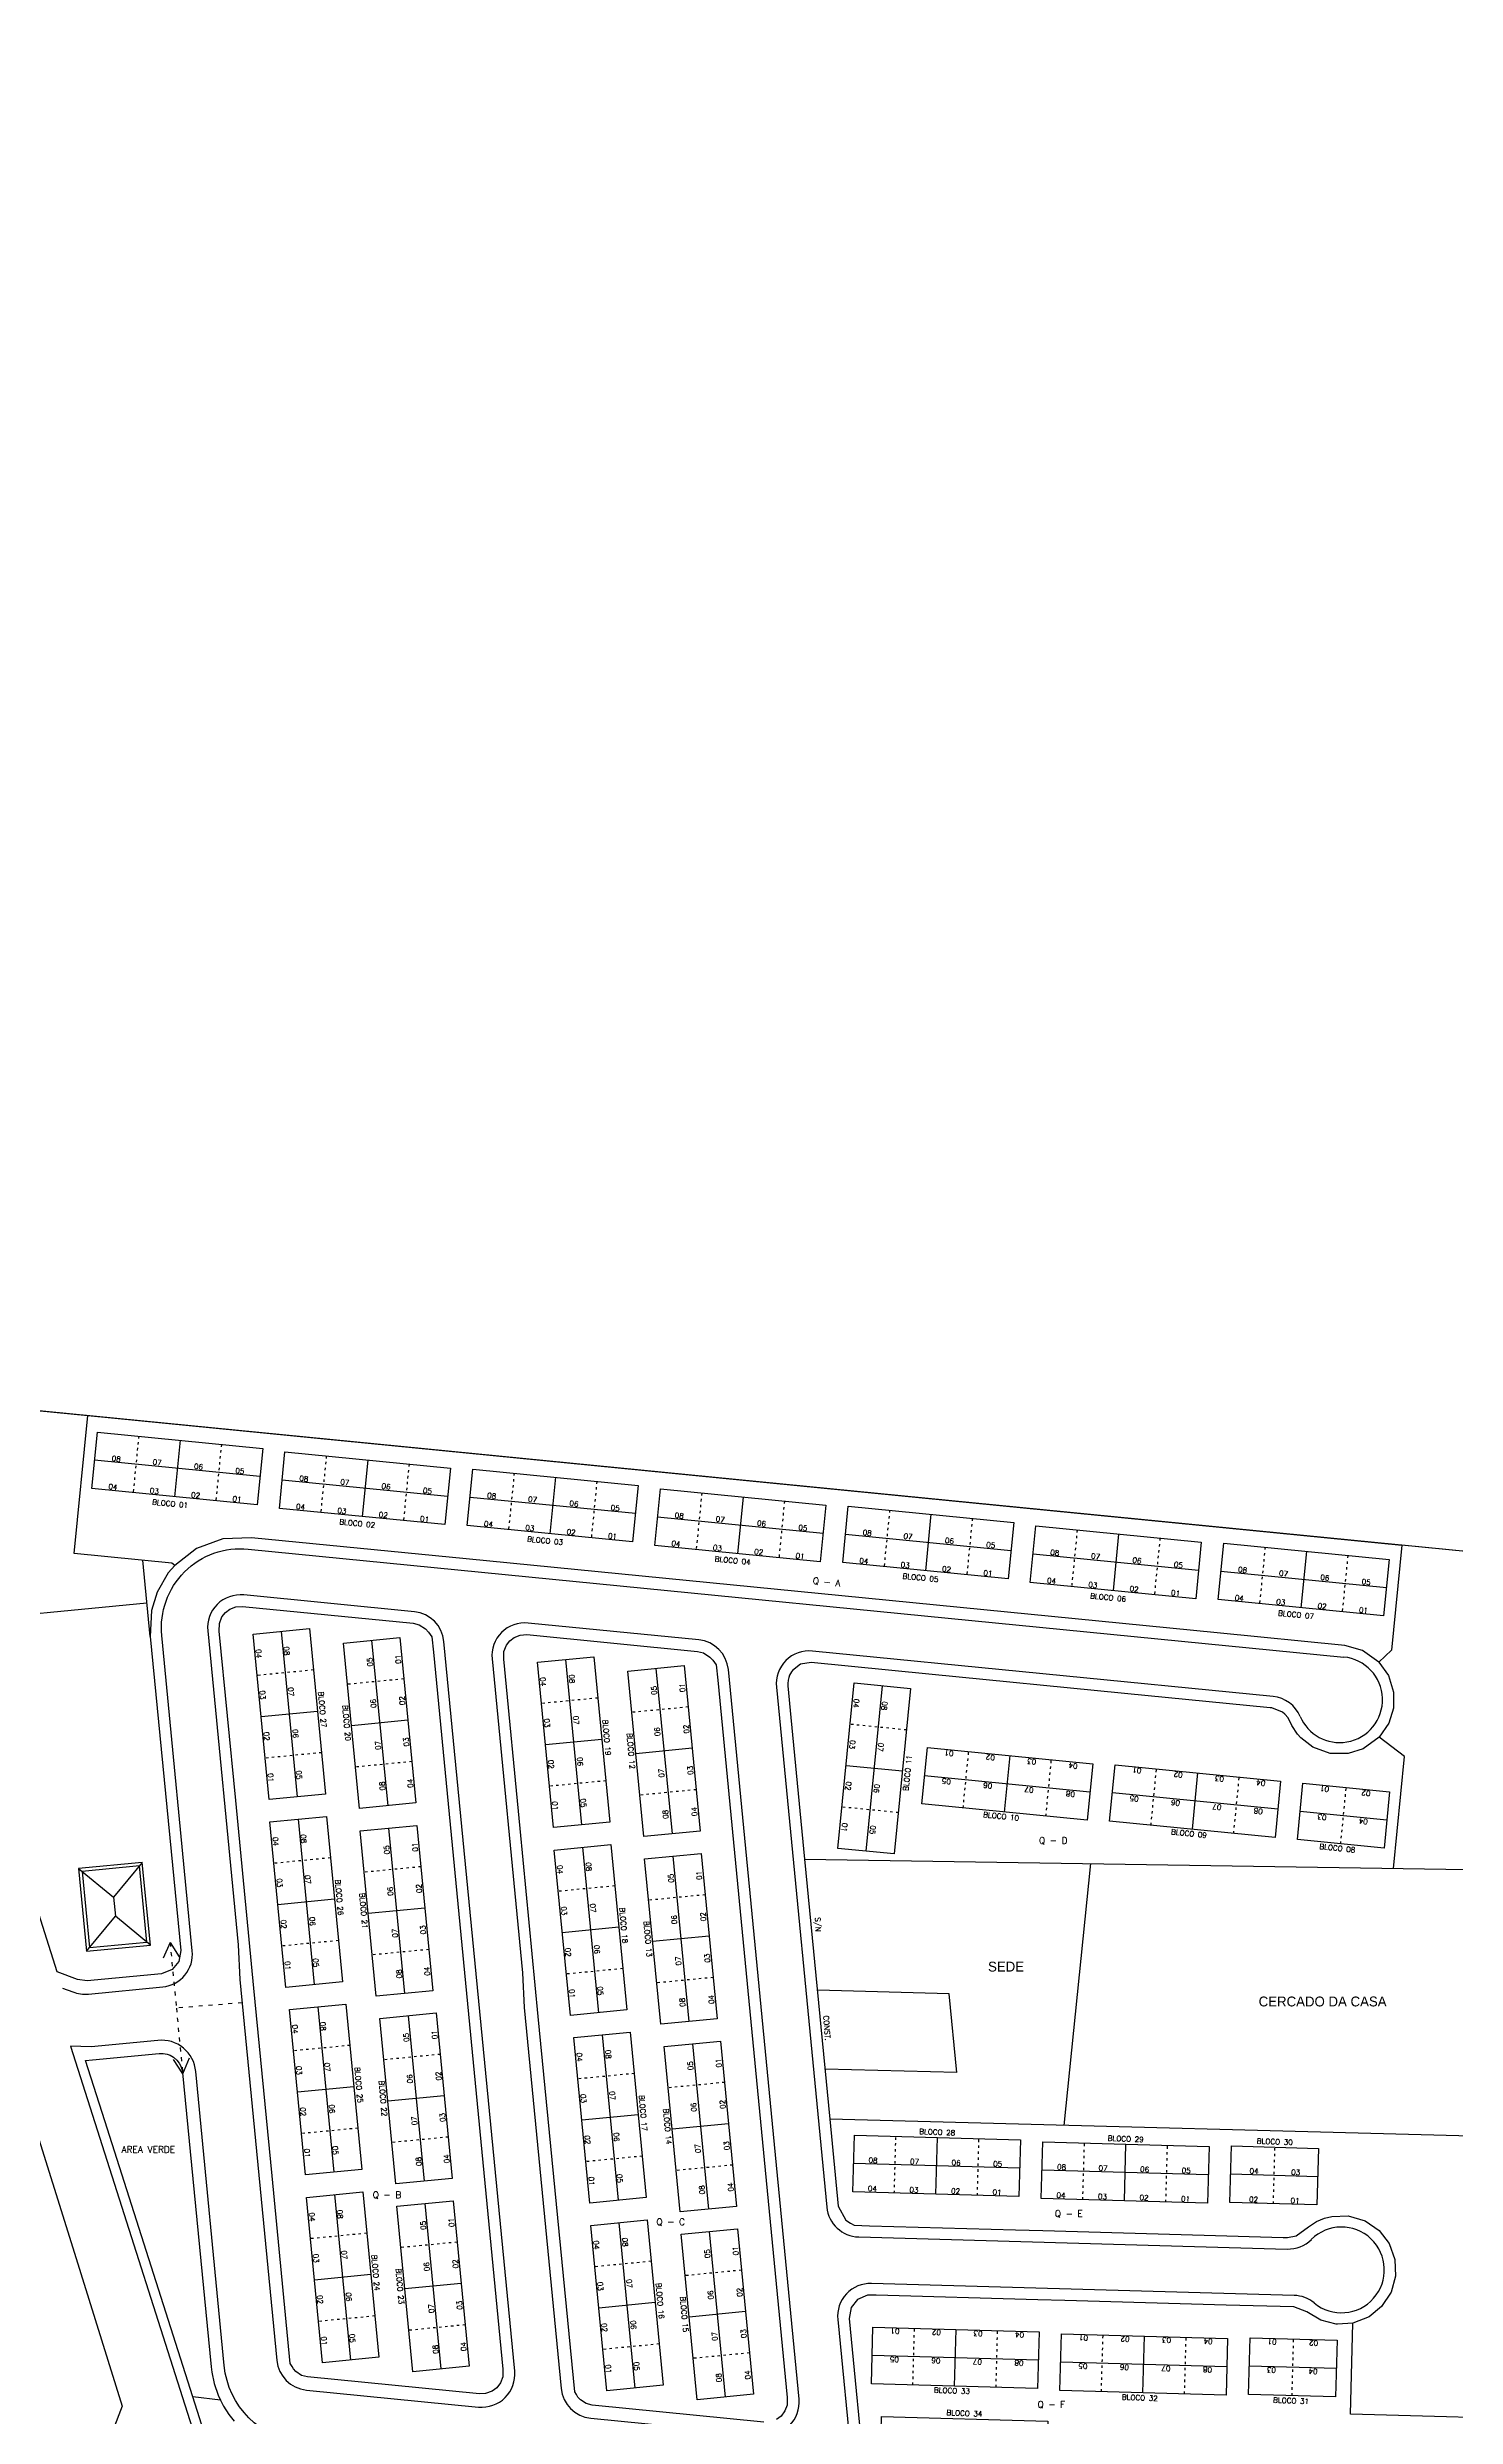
# Model space of a CAD drawing. Extents: x 714896 to 749292, y 8417558 to 8447149.
# Drawn here: x 743157.3 to 743370.8, y 8425383.8 to 8425743.1 of the extents above; entities that cross this region are included whole.
import ezdxf

# ---------------------------------------------------------------- set-up
doc = ezdxf.new("R2010")
doc.units = 0
doc.header["$MEASUREMENT"] = 0
doc.linetypes.add('ACAD_ISO03W100', pattern=[30, 12, -18])
for name, color, linetype in [('LOTE', 7, 'CONTINUOUS'), ('NUM-PORTA', 7, 'CONTINUOUS'), ('QUADRA', 6, 'CONTINUOUS'), ('REFERENCIA', 7, 'CONTINUOUS'), ('TEXTO', 7, 'CONTINUOUS')]:
    doc.layers.add(name, color=color, linetype=linetype)
doc.styles.add('ROMANS', font='ROMANS.SHX', dxfattribs={"height": 1.5})

msp = doc.modelspace()

# ---------------------------------------------------------------- linework, layer by layer
at = {"layer": 'LOTE', "color": 7}
for points in [[(743176.63, 8425512.89), (743176.19, 8425513.24), (743176.19, 8425513.24), (743161.37, 8425514.7), (743163.43, 8425535.6)], [(743177.43, 8425531.86), (743176.59, 8425523.3)], [(743189.55, 8425526.34), (743164.47, 8425528.82)], [(743205.88, 8425528.85), (743205.03, 8425520.29)], [(743234.36, 8425526.24), (743233.51, 8425517.68)], [(743217.99, 8425523.34), (743192.92, 8425525.81)], [(743246.48, 8425520.73), (743221.4, 8425523.2)], [(743262.8, 8425523.24), (743261.96, 8425514.68)], [(743274.92, 8425517.72), (743249.84, 8425520.19)], [(743291.28, 8425520.63), (743290.44, 8425512.07)], [(743303.4, 8425515.11), (743278.32, 8425517.58)], [(743319.72, 8425517.62), (743318.88, 8425509.06)], [(743172.91, 8425502.09), (743171.79, 8425513.67)], [(743331.84, 8425512.1), (743306.76, 8425514.58)], [(743360.32, 8425509.5), (743335.24, 8425511.97)], [(743348.21, 8425515.01), (743347.36, 8425506.45)], [(743172.42, 8425507.15), (743141.05, 8425504.1)], [(743192.78, 8425502.87), (743195.21, 8425477.79)], [(743206.48, 8425501.52), (743208.91, 8425476.44)], [(743235.89, 8425498.62), (743238.32, 8425473.54)], [(743249.59, 8425497.27), (743252.02, 8425472.19)], [(743281.45, 8425469.55), (743283.92, 8425494.62)], [(743198.28, 8425490.75), (743189.72, 8425489.92)], [(743211.97, 8425489.4), (743203.41, 8425488.57)], [(743361.38, 8425466.94), (743363.05, 8425483.92), (743359.23, 8425486.83)], [(743241.39, 8425486.5), (743232.83, 8425485.67)], [(743255.08, 8425485.14), (743246.52, 8425484.31)], [(743302.43, 8425475.47), (743303.27, 8425484.03)], [(743286.96, 8425481.66), (743278.4, 8425482.51)], [(743315.39, 8425478.51), (743290.31, 8425480.99)], [(743330.91, 8425472.86), (743331.75, 8425481.42)], [(743343.87, 8425475.9), (743318.79, 8425478.38)], [(743195.34, 8425474.39), (743197.77, 8425449.31)], [(743209.04, 8425473.04), (743211.47, 8425447.96)], [(743360.39, 8425474.27), (743347.25, 8425475.57)], [(743238.45, 8425470.14), (743240.89, 8425445.05)], [(743252.15, 8425468.78), (743254.58, 8425443.7)], [(743272.13, 8425468.35), (743385.58, 8425466.56), (743386.57, 8425425.97), (743524.29, 8425421.92)], [(743315.45, 8425467.67), (743311.4, 8425427.92)], [(743200.84, 8425462.26), (743192.28, 8425461.43)], [(743214.53, 8425460.91), (743205.97, 8425460.08)], [(743243.95, 8425458.01), (743235.39, 8425457.18)], [(743257.64, 8425456.66), (743249.08, 8425455.83)], [(743294.06, 8425447.91), (743274.06, 8425448.45)], [(743295.21, 8425435.97), (743294.06, 8425447.91)], [(743198.3, 8425445.94), (743200.73, 8425420.86)], [(743212, 8425444.59), (743214.43, 8425419.51)], [(743241.41, 8425441.69), (743243.84, 8425416.61)], [(743255.11, 8425440.34), (743257.54, 8425415.26)], [(743295.21, 8425435.97), (743275.22, 8425436.5)], [(743203.8, 8425433.82), (743195.24, 8425432.99)], [(743217.49, 8425432.46), (743208.93, 8425431.63)], [(743246.91, 8425429.56), (743238.35, 8425428.73)], [(743260.6, 8425428.21), (743252.04, 8425427.38)], [(743386.57, 8425425.97), (743275.96, 8425428.92)], [(743292.02, 8425417.51), (743292.26, 8425426.11)], [(743386.57, 8425425.97), (743387.6, 8425383.26), (743354.87, 8425384.18), (743355.26, 8425397.97)], [(743304.74, 8425421.46), (743279.55, 8425422.17)], [(743320.6, 8425416.51), (743320.84, 8425425.1)], [(743333.32, 8425420.45), (743308.13, 8425421.16)], [(743349.92, 8425420.18), (743336.72, 8425420.56)], [(743200.86, 8425417.46), (743203.29, 8425392.37)], [(743214.56, 8425416.1), (743216.99, 8425391.02)], [(743243.97, 8425413.2), (743246.4, 8425388.12)], [(743257.67, 8425411.85), (743260.1, 8425386.77)], [(743206.36, 8425405.33), (743197.8, 8425404.5)], [(743220.05, 8425403.98), (743211.49, 8425403.15)], [(743249.47, 8425401.08), (743240.91, 8425400.25)], [(743263.16, 8425399.73), (743254.6, 8425398.9)], [(743294.84, 8425388.42), (743295.08, 8425397.02)], [(743323.42, 8425387.42), (743323.66, 8425396.01)], [(743307.56, 8425392.37), (743282.37, 8425393.08)], [(743336.14, 8425391.36), (743310.95, 8425392.07)], [(743352.74, 8425391.09), (743339.54, 8425391.46)], [(743183.55, 8425386.31), (743179.35, 8425386.8)]]:
    msp.add_lwpolyline(points, dxfattribs=at)
for points in [[(743189.13, 8425522.06), (743164.05, 8425524.54), (743164.9, 8425533.1), (743189.97, 8425530.62), (743189.13, 8425522.06)], [(743217.57, 8425519.06), (743192.49, 8425521.53), (743193.34, 8425530.09), (743218.42, 8425527.61), (743217.57, 8425519.06)], [(743246.05, 8425516.45), (743220.97, 8425518.92), (743221.82, 8425527.48), (743246.9, 8425525.01), (743246.05, 8425516.45)], [(743274.5, 8425513.44), (743249.42, 8425515.91), (743250.26, 8425524.47), (743275.34, 8425522), (743274.5, 8425513.44)], [(743302.98, 8425510.83), (743277.9, 8425513.31), (743278.74, 8425521.86), (743303.82, 8425519.39), (743302.98, 8425510.83)], [(743331.42, 8425507.83), (743306.34, 8425510.3), (743307.19, 8425518.86), (743332.26, 8425516.38), (743331.42, 8425507.83)], [(743359.9, 8425505.22), (743334.82, 8425507.69), (743335.67, 8425516.25), (743360.74, 8425513.77), (743359.9, 8425505.22)], [(743190.93, 8425477.38), (743188.5, 8425502.46), (743197.06, 8425503.29), (743199.49, 8425478.21), (743190.93, 8425477.38)], [(743204.63, 8425476.03), (743202.2, 8425501.11), (743210.76, 8425501.94), (743213.19, 8425476.86), (743204.63, 8425476.03)], [(743234.04, 8425473.12), (743231.61, 8425498.21), (743240.17, 8425499.04), (743242.6, 8425473.95), (743234.04, 8425473.12)], [(743247.74, 8425471.77), (743245.31, 8425496.86), (743253.87, 8425497.69), (743256.3, 8425472.6), (743247.74, 8425471.77)], [(743277.17, 8425469.97), (743279.64, 8425495.05), (743288.2, 8425494.2), (743285.72, 8425469.12), (743277.17, 8425469.97)], [(743314.97, 8425474.23), (743289.89, 8425476.71), (743290.73, 8425485.27), (743315.81, 8425482.79), (743314.97, 8425474.23)], [(743343.45, 8425471.63), (743318.37, 8425474.1), (743319.21, 8425482.66), (743344.29, 8425480.18), (743343.45, 8425471.63)], [(743359.97, 8425470), (743346.83, 8425471.29), (743347.68, 8425479.85), (743360.81, 8425478.55), (743359.97, 8425470)], [(743193.49, 8425448.89), (743191.06, 8425473.97), (743199.62, 8425474.8), (743202.05, 8425449.72), (743193.49, 8425448.89)], [(743207.19, 8425447.54), (743204.76, 8425472.62), (743213.32, 8425473.45), (743215.75, 8425448.37), (743207.19, 8425447.54)], [(743236.61, 8425444.64), (743234.17, 8425469.72), (743242.73, 8425470.55), (743245.17, 8425445.47), (743236.61, 8425444.64)], [(743250.3, 8425443.29), (743247.87, 8425468.37), (743256.43, 8425469.2), (743258.86, 8425444.12), (743250.3, 8425443.29)], [(743196.45, 8425420.44), (743194.02, 8425445.53), (743202.58, 8425446.36), (743205.01, 8425421.27), (743196.45, 8425420.44)], [(743210.15, 8425419.09), (743207.72, 8425444.18), (743216.28, 8425445.01), (743218.71, 8425419.92), (743210.15, 8425419.09)], [(743239.56, 8425416.19), (743237.13, 8425441.27), (743245.69, 8425442.1), (743248.12, 8425417.02), (743239.56, 8425416.19)], [(743253.26, 8425414.84), (743250.83, 8425439.92), (743259.39, 8425440.75), (743261.82, 8425415.67), (743253.26, 8425414.84)], [(743304.61, 8425417.16), (743279.42, 8425417.87), (743279.67, 8425426.47), (743304.86, 8425425.76), (743304.61, 8425417.16)], [(743333.2, 8425416.15), (743308.01, 8425416.86), (743308.25, 8425425.46), (743333.44, 8425424.75), (743333.2, 8425416.15)], [(743349.8, 8425415.89), (743336.6, 8425416.26), (743336.84, 8425424.85), (743350.04, 8425424.48), (743349.8, 8425415.89)], [(743199.01, 8425391.96), (743196.58, 8425417.04), (743205.14, 8425417.87), (743207.57, 8425392.79), (743199.01, 8425391.96)], [(743212.71, 8425390.61), (743210.28, 8425415.69), (743218.84, 8425416.52), (743221.27, 8425391.44), (743212.71, 8425390.61)], [(743242.12, 8425387.71), (743239.69, 8425412.79), (743248.25, 8425413.62), (743250.68, 8425388.54), (743242.12, 8425387.71)], [(743255.82, 8425386.35), (743253.39, 8425411.44), (743261.95, 8425412.27), (743264.38, 8425387.18), (743255.82, 8425386.35)], [(743307.43, 8425388.07), (743282.24, 8425388.78), (743282.49, 8425397.37), (743307.68, 8425396.66), (743307.43, 8425388.07)], [(743336.02, 8425387.06), (743310.83, 8425387.77), (743311.07, 8425396.37), (743336.26, 8425395.66), (743336.02, 8425387.06)], [(743352.62, 8425386.79), (743339.42, 8425387.17), (743339.66, 8425395.76), (743352.86, 8425395.39), (743352.62, 8425386.79)], [(743308.75, 8425374.53), (743283.56, 8425375.24), (743283.8, 8425383.83), (743308.99, 8425383.12), (743308.75, 8425374.53)]]:
    msp.add_lwpolyline(points, close=True, dxfattribs=at)
at = {"layer": 'LOTE', "color": 7, "linetype": 'ACAD_ISO03W100', "ltscale": 0.03}
for points in [[(743171.16, 8425532.48), (743170.32, 8425523.92)], [(743183.7, 8425531.24), (743182.86, 8425522.68)], [(743199.61, 8425529.47), (743198.76, 8425520.91)], [(743212.15, 8425528.23), (743211.3, 8425519.67)], [(743228.09, 8425526.86), (743227.24, 8425518.3)], [(743240.63, 8425525.62), (743239.78, 8425517.07)], [(743256.53, 8425523.85), (743255.69, 8425515.3)], [(743269.07, 8425522.62), (743268.23, 8425514.06)], [(743285.01, 8425521.25), (743284.17, 8425512.69)], [(743297.55, 8425520.01), (743296.71, 8425511.45)], [(743313.45, 8425518.24), (743312.61, 8425509.68)], [(743325.99, 8425517), (743325.15, 8425508.44)], [(743341.94, 8425515.63), (743341.09, 8425507.07)], [(743354.48, 8425514.39), (743353.63, 8425505.83)], [(743197.67, 8425497.02), (743189.11, 8425496.19)], [(743211.36, 8425495.67), (743202.8, 8425494.84)], [(743240.78, 8425492.77), (743232.22, 8425491.94)], [(743254.48, 8425491.41), (743245.92, 8425490.59)], [(743287.58, 8425487.93), (743279.02, 8425488.78)], [(743198.89, 8425484.48), (743190.33, 8425483.65)], [(743212.58, 8425483.13), (743204.02, 8425482.3)], [(743296.16, 8425476.09), (743297, 8425484.65)], [(743308.7, 8425474.85), (743309.54, 8425483.41)], [(743242, 8425480.22), (743233.44, 8425479.39)], [(743324.64, 8425473.48), (743325.48, 8425482.04)], [(743337.18, 8425472.24), (743338.02, 8425480.8)], [(743255.69, 8425478.87), (743247.13, 8425478.04)], [(743286.34, 8425475.39), (743277.78, 8425476.24)], [(743353.4, 8425470.64), (743354.24, 8425479.2)], [(743200.23, 8425468.53), (743191.67, 8425467.7)], [(743213.92, 8425467.18), (743205.36, 8425466.35)], [(743243.34, 8425464.28), (743234.78, 8425463.45)], [(743257.04, 8425462.93), (743248.48, 8425462.1)], [(743201.45, 8425455.99), (743192.89, 8425455.16)], [(743215.14, 8425454.64), (743206.58, 8425453.81)], [(743244.56, 8425451.74), (743236, 8425450.91)], [(743258.25, 8425450.39), (743249.69, 8425449.56)], [(743203.19, 8425440.09), (743194.63, 8425439.26)], [(743216.88, 8425438.73), (743208.32, 8425437.9)], [(743246.3, 8425435.83), (743237.74, 8425435)], [(743259.99, 8425434.48), (743251.43, 8425433.65)], [(743204.4, 8425427.54), (743195.84, 8425426.71)], [(743218.1, 8425426.19), (743209.54, 8425425.36)], [(743285.72, 8425417.69), (743285.96, 8425426.29)], [(743298.32, 8425417.34), (743298.56, 8425425.93)], [(743247.52, 8425423.29), (743238.96, 8425422.46)], [(743261.21, 8425421.94), (743252.65, 8425421.11)], [(743314.3, 8425416.69), (743314.55, 8425425.28)], [(743326.9, 8425416.33), (743327.14, 8425424.93)], [(743343.2, 8425416.07), (743343.44, 8425424.67)], [(743205.75, 8425411.6), (743197.19, 8425410.77)], [(743219.44, 8425410.25), (743210.88, 8425409.42)], [(743248.86, 8425407.35), (743240.3, 8425406.52)], [(743262.56, 8425406), (743254, 8425405.17)], [(743206.97, 8425399.06), (743198.41, 8425398.23)], [(743220.66, 8425397.71), (743212.1, 8425396.88)], [(743288.54, 8425388.6), (743288.78, 8425397.2)], [(743301.14, 8425388.25), (743301.38, 8425396.84)], [(743250.08, 8425394.81), (743241.52, 8425393.98)], [(743263.77, 8425393.45), (743255.21, 8425392.63)], [(743317.12, 8425387.59), (743317.37, 8425396.19)], [(743329.72, 8425387.24), (743329.96, 8425395.84)], [(743346.02, 8425386.98), (743346.26, 8425395.58)]]:
    msp.add_lwpolyline(points, dxfattribs=at)
at = {"layer": 'LOTE'}
for points in [[(743175.91, 8425455.71), (743174.88, 8425453.31)], [(743175.91, 8425455.71), (743177.32, 8425453.54)], [(743177.84, 8425435.8), (743176.42, 8425437.96)], [(743177.84, 8425435.8), (743178.86, 8425438.19)]]:
    msp.add_lwpolyline(points, dxfattribs=at)
at = {"layer": 'LOTE', "linetype": 'ACAD_ISO03W100', "ltscale": 0.05}
for points in [[(743175.91, 8425455.71), (743176.87, 8425445.75)], [(743186.84, 8425446.54), (743176.87, 8425445.75)], [(743176.87, 8425445.75), (743177.84, 8425435.8)]]:
    msp.add_lwpolyline(points, dxfattribs=at)
at = {"layer": 'QUADRA', "ltscale": 5}
msp.add_lwpolyline([(743513.31, 8425501.09), (743513.31, 8425501.09), (743121.14, 8425539.77), (743121.14, 8425539.77), (743074.09, 8425629.14), (743073.49, 8425731.91), (743073.43, 8425872.95), (743077.46, 8425890.61), (743084.67, 8425908.62), (743101.5, 8425949.39), (743174.04, 8425928.75), (743309.6, 8425895.93), (743730, 8425847)], dxfattribs=at)
at = {"layer": 'QUADRA', "color": 6}
msp.add_lwpolyline([(743121.14, 8425539.77), (743163.43, 8425535.6), (743163.43, 8425535.6), (743163.43, 8425535.6), (743362.67, 8425515.95), (743361.1, 8425500.02), (743359.2, 8425498.21), (743356.7, 8425500), (743354.05, 8425500.72), (743334.67, 8425502.63), (743277.75, 8425508.25), (743220.83, 8425513.86), (743188.29, 8425517.07), (743183.91, 8425516.9), (743179.95, 8425515.46), (743176.63, 8425512.89), (743175.65, 8425511.74), (743173.95, 8425508.81), (743173.11, 8425506.06), (743172.91, 8425502.09), (743177.53, 8425454.5), (743177.24, 8425452.81), (743176.24, 8425451.58), (743174.61, 8425450.95), (743163.36, 8425449.86), (743161.89, 8425450.06), (743158.82, 8425451.23), (743146.95, 8425488.66)], dxfattribs=at)
at = {"layer": 'QUADRA'}
for points in [[(743513.31, 8425501.09), (743362.67, 8425515.95), (743361.1, 8425500.02), (743359.2, 8425498.21), (743360.64, 8425496.17), (743361.41, 8425493.67), (743361.39, 8425491.22), (743360.7, 8425488.97), (743359.23, 8425486.83), (743356.82, 8425485.08), (743354.52, 8425484.36), (743351.82, 8425484.38), (743349.17, 8425485.34), (743347.34, 8425486.75), (743346.87, 8425487.27), (743345.98, 8425488.61), (743345.42, 8425489.74), (743344.94, 8425490.33), (743344.58, 8425490.64), (743342.97, 8425491.26), (743342.7, 8425491.29), (743320.63, 8425493.46), (743290.98, 8425496.39), (743273.14, 8425498.15), (743271.51, 8425497.89), (743270.27, 8425496.93), (743270.13, 8425496.73), (743269.85, 8425496.24), (743269.72, 8425495.89), (743269.62, 8425495.47), (743269.57, 8425494.98), (743269.59, 8425494.6), (743270.05, 8425489.81), (743272.13, 8425468.35), (743275.96, 8425428.92), (743277.23, 8425415.73), (743278.35, 8425413.57), (743279.07, 8425413.11), (743279.63, 8425412.81), (743281.96, 8425412.75), (743304.12, 8425412.12), (743308.22, 8425412.01), (743332.71, 8425411.31), (743344.66, 8425410.98), (743345.34, 8425410.96), (743346.65, 8425411.19), (743348.51, 8425412.59), (743349.72, 8425413.36), (743350.95, 8425413.88), (743352.07, 8425414.16), (743354.55, 8425414.22), (743357.1, 8425413.47), (743359.21, 8425412.02), (743360.74, 8425410.04), (743361.62, 8425407.63), (743361.72, 8425405.07), (743361.06, 8425402.67), (743359.61, 8425400.47), (743357.72, 8425398.94), (743355.26, 8425397.97), (743352.93, 8425397.81), (743352.7, 8425397.83), (743350.4, 8425398.4), (743348.26, 8425399.68), (743346.28, 8425400.43), (743336.05, 8425400.72), (743311.56, 8425401.41), (743307.46, 8425401.52), (743282.97, 8425402.21), (743281.67, 8425402.2), (743280.15, 8425401.56), (743279.16, 8425400.32), (743278.89, 8425398.67), (743281.37, 8425373.09)], [(743265.96, 8425382.96), (743239.89, 8425385.53), (743238.98, 8425385.77), (743238.13, 8425386.34), (743237.76, 8425386.76), (743237.52, 8425387.14), (743237.27, 8425387.56), (743234.51, 8425416.03), (743231.75, 8425444.49), (743228.99, 8425472.96), (743226.5, 8425498.64), (743226.53, 8425499.8), (743226.91, 8425500.78), (743227.42, 8425501.44), (743228.09, 8425501.95), (743228.99, 8425502.31), (743230.03, 8425502.38), (743230.03, 8425502.38), (743255.9, 8425499.82), (743256.81, 8425499.6), (743257.77, 8425498.99), (743258.22, 8425498.49), (743258.73, 8425497.78), (743258.96, 8425495.46), (743261.49, 8425469.31), (743266.61, 8425416.46), (743269.5, 8425386.7), (743269.46, 8425385.53), (743269.14, 8425384.65), (743268.56, 8425383.88), (743267.88, 8425383.36)], [(743184.79, 8425369.74), (743179.35, 8425386.8), (743166.01, 8425428.66), (743163.09, 8425437.82), (743163.09, 8425437.82), (743164.17, 8425437.88), (743174.27, 8425438.86), (743174.87, 8425438.87), (743175.47, 8425438.76), (743175.92, 8425438.59), (743176.45, 8425438.29), (743176.95, 8425437.86), (743177.32, 8425437.38), (743177.56, 8425436.93), (743177.76, 8425436.34), (743177.82, 8425435.94), (743182.14, 8425391.35), (743182.25, 8425390.53), (743182.62, 8425388.8), (743183.22, 8425387.04), (743183.55, 8425386.31), (743184.04, 8425385.38), (743184.84, 8425384.12), (743185.63, 8425383.1)]]:
    msp.add_lwpolyline(points, dxfattribs=at)
for points in [[(743186.92, 8425506.66), (743212.79, 8425504.1), (743213.7, 8425503.88), (743214.66, 8425503.27), (743215.1, 8425502.77), (743215.62, 8425502.06), (743215.84, 8425499.74), (743218.38, 8425473.59), (743223.5, 8425420.74), (743226.39, 8425390.98), (743226.35, 8425389.81), (743226.03, 8425388.93), (743225.45, 8425388.16), (743224.76, 8425387.64), (743223.76, 8425387.28), (743222.85, 8425387.24), (743196.78, 8425389.81), (743195.87, 8425390.05), (743195.01, 8425390.62), (743194.65, 8425391.04), (743194.41, 8425391.42), (743194.15, 8425391.84), (743191.39, 8425420.31), (743188.63, 8425448.77), (743185.87, 8425477.24), (743183.38, 8425502.92), (743183.42, 8425504.08), (743183.79, 8425505.06), (743184.3, 8425505.72), (743184.97, 8425506.23), (743185.88, 8425506.59), (743186.92, 8425506.66)], [(743091.68, 8425464.12), (743151.17, 8425441.41), (743161.42, 8425408.6), (743168.66, 8425385.4), (743165.84, 8425378.01), (743072.42, 8425413.67), (743091.68, 8425464.12)]]:
    msp.add_lwpolyline(points, close=True, dxfattribs=at)
at = {"layer": 'REFERENCIA', "color": 24}
for p, q in [((743343.15, 8425493), (743273.31, 8425499.89)), ((743267.85, 8425494.43), (743275.49, 8425415.56)), ((743280.33, 8425411.04), (743345.29, 8425409.21)), ((743346.33, 8425402.18), (743282.26, 8425403.98)), ((743277.15, 8425398.5), (743279.63, 8425372.92))]:
    msp.add_line(p, q, dxfattribs=at)
at = {"layer": 'REFERENCIA', "color": 11}
for p, q in [((743171.71, 8425467.85), (743162.06, 8425466.92)), ((743162.06, 8425466.92), (743167.35, 8425462.56)), ((743162.06, 8425466.92), (743163.27, 8425454.37)), ((743171.71, 8425467.85), (743167.35, 8425462.56)), ((743172.93, 8425455.31), (743171.71, 8425467.85)), ((743167.35, 8425462.56), (743167.63, 8425459.67)), ((743163.27, 8425454.37), (743167.63, 8425459.67)), ((743172.93, 8425455.31), (743167.63, 8425459.67)), ((743163.27, 8425454.37), (743172.93, 8425455.31))]:
    msp.add_line(p, q, dxfattribs=at)
at = {"layer": 'REFERENCIA', "color": 24}
for points in [[(743159.6, 8425448.79), (743161.18, 8425448.19, 0.115717), (743163.55, 8425447.87), (743174.8, 8425448.96, 0.414214), (743179.29, 8425454.42), (743174.66, 8425502.26, -0.472544), (743187.78, 8425515.36), (743353.88, 8425498.98)], [(743220.75, 8425289.88), (743223.08, 8425372.5, 0.393814), (743218.57, 8425377.62), (743195.8, 8425379.86, -0.358194), (743184.13, 8425391.54), (743179.81, 8425436.13, 0.419136), (743174.08, 8425440.85), (743163.97, 8425439.87), (743160.82, 8425439.99), (743183.32, 8425369.42), (743192.69, 8425291.62)]]:
    msp.add_lwpolyline(points, format="xyb", dxfattribs=at)
for points in [[(743181.62, 8425502.94), (743186.24, 8425455.34), (743186.5, 8425450.09), (743192.1, 8425392.32, 0.358194), (743196.58, 8425387.82), (743222.7, 8425385.25, 0.472544), (743228.17, 8425390.7), (743217.44, 8425501.35, 0.358194), (743212.96, 8425505.85), (743187.09, 8425508.4, 0.472544), (743181.62, 8425502.94)], [(743224.73, 8425498.69), (743229.35, 8425451.09), (743229.61, 8425445.84), (743235.21, 8425388.06, 0.358194), (743239.69, 8425383.57), (743265.81, 8425380.99, 0.472544), (743271.28, 8425386.45), (743260.56, 8425497.1, 0.358194), (743256.07, 8425501.59), (743230.2, 8425504.14, 0.472544), (743224.73, 8425498.69)]]:
    msp.add_lwpolyline(points, format="xyb", close=True, dxfattribs=at)
at = {"layer": 'REFERENCIA', "color": 11}
msp.add_lwpolyline([(743172.38, 8425455.76), (743171.26, 8425467.31), (743162.6, 8425466.47), (743163.72, 8425454.92)], close=True, dxfattribs=at)
at = {"layer": 'REFERENCIA', "color": 24}
for centre, radius, start, end in [((743272.82, 8425494.92), 5, 84.3661, 185.5372), ((743353.24, 8425492.51), 6.5, 279.7878, 84.3661), ((743342.65, 8425488.03), 5, 22.938, 84.3661), ((743353.24, 8425492.51), 6.5, 202.938, 279.7878), ((743280.47, 8425416.04), 5, 185.5372, 268.3852), ((743353.52, 8425406.04), 6.5, 230.3903, 134.7396), ((743345.43, 8425414.21), 5, 268.3852, 314.7396), ((743282.12, 8425398.99), 5, 88.3852, 185.5372), ((743346.19, 8425397.18), 5, 50.3903, 88.3852)]:
    msp.add_arc(centre, radius, start, end, dxfattribs=at)

# ---------------------------------------------------------------- texts
at = {"layer": 'NUM-PORTA', "color": 6, "style": 'ROMANS'}
for s, rotation, p in [('08', 352.7496, (743167.03, 8425528.74, 485.69)), ('06', 352.7496, (743179.5, 8425527.56, 485.69)), ('08', 352.7496, (743195.47, 8425525.73, 485.69)), ('06', 352.7496, (743207.94, 8425524.55, 485.69)), ('08', 352.7496, (743223.95, 8425523.13, 485.69)), ('06', 352.7496, (743236.43, 8425521.94, 485.69)), ('08', 352.7496, (743252.39, 8425520.12, 485.69)), ('06', 352.7496, (743264.87, 8425518.93, 485.69)), ('08', 352.7496, (743280.88, 8425517.51, 485.69)), ('06', 352.7496, (743293.35, 8425516.32, 485.69)), ('08', 352.7496, (743309.32, 8425514.5, 485.69)), ('06', 352.7496, (743321.79, 8425513.32, 485.69)), ('08', 352.7496, (743337.8, 8425511.9, 485.69)), ('06', 352.7496, (743350.27, 8425510.71, 485.69)), ('08', 273.6199, (743193.15, 8425500.57, 485.69)), ('08', 273.6199, (743236.39, 8425496.33, 485.69)), ('06', 93.6199, (743207.19, 8425491.28, 991.57)), ('08', 263.0881, (743283.91, 8425492.32, 485.69)), ('06', 273.6199, (743194.49, 8425488.04, 485.69)), ('06', 93.6199, (743250.23, 8425486.99, 485.69)), ('06', 273.6199, (743237.64, 8425483.79, 485.69)), ('08', 93.6199, (743208.53, 8425478.76, 991.57)), ('06', 263.0881, (743282.73, 8425479.78, 485.69)), ('06', 172.7028, (743300.61, 8425479.8, 485.69)), ('08', 172.7028, (743313.15, 8425478.53, 485.69)), ('06', 172.7028, (743329.09, 8425477.19, 485.69)), ('08', 172.7028, (743341.63, 8425475.92, 485.69)), ('08', 93.6199, (743251.48, 8425474.45, 485.69)), ('04', 172.7028, (743357.55, 8425474.38, 485.69)), ('08', 273.6199, (743195.71, 8425472.08, 485.69)), ('08', 273.6199, (743238.95, 8425467.84, 485.69)), ('06', 93.6199, (743209.75, 8425462.8, 991.57)), ('06', 273.6199, (743197.06, 8425459.56, 485.69)), ('06', 93.6199, (743252.79, 8425458.5, 485.69)), ('06', 273.6199, (743240.2, 8425455.31, 485.69)), ('08', 93.6199, (743211.09, 8425450.27, 991.57)), ('08', 93.6199, (743254.04, 8425445.96, 485.69)), ('08', 273.6199, (743198.67, 8425443.64, 485.69)), ('08', 273.6199, (743241.91, 8425439.4, 485.69)), ('06', 93.6199, (743212.71, 8425434.35, 991.57)), ('06', 273.6199, (743200.01, 8425431.11, 485.69)), ('06', 93.6199, (743255.75, 8425430.05, 485.69)), ('06', 273.6199, (743243.16, 8425426.86, 485.69)), ('08', 93.6199, (743214.05, 8425421.82, 991.57)), ('08', 356.8718, (743281.79, 8425422.3, 485.69)), ('06', 356.8718, (743294.39, 8425421.94, 485.69)), ('08', 356.8718, (743310.38, 8425421.29, 485.69)), ('08', 93.6199, (743257, 8425417.52, 485.69)), ('06', 356.8718, (743322.97, 8425420.93, 485.69)), ('04', 356.8718, (743339.57, 8425420.67, 485.69)), ('08', 273.6199, (743201.23, 8425415.15, 485.69)), ('08', 273.6199, (743244.47, 8425410.91, 485.69)), ('06', 93.6199, (743215.27, 8425405.87, 991.57)), ('06', 273.6199, (743202.57, 8425402.62, 485.69)), ('06', 93.6199, (743258.31, 8425401.57, 485.69)), ('06', 273.6199, (743245.72, 8425398.37, 485.69)), ('08', 93.6199, (743216.61, 8425393.34, 991.57)), ('08', 93.6199, (743259.56, 8425389.03, 485.69)), ('06', 176.8718, (743292.73, 8425392.64, 485.69)), ('08', 176.8718, (743305.33, 8425392.29, 485.69)), ('06', 176.8718, (743321.32, 8425391.63, 485.69)), ('08', 176.8718, (743333.91, 8425391.28, 485.69)), ('04', 176.8718, (743349.91, 8425391.03, 485.69))]:
    msp.add_text(s, height=0.8, rotation=rotation, dxfattribs=at).set_placement(p)
at = {"layer": 'NUM-PORTA', "color": 5, "style": 'ROMANS'}
for s, rotation, p in [('07', 352.7496, (743173.23, 8425528.19, 485.69)), ('05', 352.7496, (743185.77, 8425526.89, 485.69)), ('07', 352.7496, (743201.68, 8425525.18, 485.69)), ('05', 352.7496, (743214.21, 8425523.89, 485.69)), ('07', 352.7496, (743230.16, 8425522.57, 485.69)), ('05', 352.7496, (743242.69, 8425521.28, 485.69)), ('07', 352.7496, (743258.6, 8425519.56, 485.69)), ('05', 352.7496, (743271.13, 8425518.27, 485.69)), ('07', 352.7496, (743287.08, 8425516.96, 485.69)), ('05', 352.7496, (743299.61, 8425515.66, 485.69)), ('07', 352.7496, (743315.52, 8425513.95, 485.69)), ('05', 352.7496, (743328.06, 8425512.66, 485.69)), ('07', 352.7496, (743344, 8425511.34, 485.69)), ('05', 352.7496, (743356.54, 8425510.05, 485.69)), ('05', 93.6199, (743206.66, 8425497.56, 991.57)), ('07', 273.6199, (743193.8, 8425494.39, 485.69)), ('05', 93.6199, (743249.74, 8425493.27, 485.69)), ('07', 273.6199, (743237.02, 8425490.06, 485.69)), ('07', 93.6199, (743207.89, 8425484.93, 991.57)), ('07', 263.0881, (743283.32, 8425486.05, 485.69)), ('05', 273.6199, (743195.02, 8425481.76, 485.69)), ('07', 93.6199, (743250.86, 8425480.72, 485.69)), ('05', 172.7028, (743294.34, 8425480.44, 485.69)), ('05', 273.6199, (743238.13, 8425477.51, 485.69)), ('07', 172.7028, (743306.88, 8425479.17, 485.69)), ('05', 172.7028, (743322.82, 8425477.83, 485.69)), ('07', 172.7028, (743335.36, 8425476.56, 485.69)), ('05', 263.0881, (743282.13, 8425473.51, 485.69)), ('03', 172.7028, (743351.29, 8425475.02, 485.69)), ('05', 93.6199, (743209.22, 8425469.08, 991.57)), ('07', 273.6199, (743196.36, 8425465.91, 485.69)), ('05', 93.6199, (743252.3, 8425464.78, 485.69)), ('07', 273.6199, (743239.58, 8425461.58, 485.69)), ('07', 93.6199, (743210.45, 8425456.45, 991.57)), ('05', 273.6199, (743197.58, 8425453.28, 485.69)), ('07', 93.6199, (743253.42, 8425452.23, 485.69)), ('05', 273.6199, (743240.69, 8425449.02, 485.69)), ('05', 93.6199, (743212.18, 8425440.63, 991.57)), ('07', 273.6199, (743199.31, 8425437.46, 485.69)), ('05', 93.6199, (743255.26, 8425436.34, 485.69)), ('07', 273.6199, (743242.54, 8425433.13, 485.69)), ('07', 93.6199, (743213.41, 8425428, 991.57)), ('05', 273.6199, (743200.54, 8425424.83, 485.69)), ('07', 93.6199, (743256.38, 8425423.78, 485.69)), ('07', 356.8718, (743288.09, 8425422.12, 485.69)), ('05', 356.8718, (743300.69, 8425421.76, 485.69)), ('05', 273.6199, (743243.65, 8425420.58, 485.69)), ('07', 356.8718, (743316.67, 8425421.11, 485.69)), ('05', 356.8718, (743329.27, 8425420.76, 485.69)), ('03', 356.8718, (743345.87, 8425420.49, 485.69)), ('05', 93.6199, (743214.74, 8425412.14, 991.57)), ('07', 273.6199, (743201.88, 8425408.98, 485.69)), ('05', 93.6199, (743257.82, 8425407.85, 485.69)), ('07', 273.6199, (743245.1, 8425404.64, 485.69)), ('07', 93.6199, (743215.97, 8425399.51, 991.57)), ('05', 273.6199, (743203.1, 8425396.34, 485.69)), ('07', 93.6199, (743258.94, 8425395.3, 485.69)), ('05', 273.6199, (743246.21, 8425392.09, 485.69)), ('05', 176.8718, (743286.43, 8425392.82, 485.69)), ('07', 176.8718, (743299.03, 8425392.46, 485.69)), ('05', 176.8718, (743315.02, 8425391.81, 485.69)), ('07', 176.8718, (743327.61, 8425391.46, 485.69)), ('03', 176.8718, (743343.61, 8425391.21, 485.69))]:
    msp.add_text(s, height=0.8, rotation=rotation, dxfattribs=at).set_placement(p)
at = {"layer": 'NUM-PORTA', "color": 3, "style": 'ROMANS'}
for s, rotation, p in [('04', 352.7496, (743166.54, 8425524.47, 485.69)), ('02', 352.7496, (743179.07, 8425523.23, 485.69)), ('04', 352.7496, (743194.98, 8425521.46, 485.69)), ('02', 352.7496, (743207.52, 8425520.23, 485.69)), ('04', 352.7496, (743223.46, 8425518.85, 485.69)), ('02', 352.7496, (743236, 8425517.62, 485.69)), ('04', 352.7496, (743251.9, 8425515.85, 485.69)), ('02', 352.7496, (743264.44, 8425514.61, 485.69)), ('04', 352.7496, (743280.38, 8425513.24, 485.69)), ('02', 352.7496, (743292.92, 8425512, 485.69)), ('04', 352.7496, (743308.83, 8425510.23, 485.69)), ('02', 352.7496, (743321.36, 8425508.99, 485.69)), ('04', 352.7496, (743337.31, 8425507.62, 485.69)), ('02', 352.7496, (743349.85, 8425506.39, 485.69)), ('04', 273.6199, (743188.92, 8425500.16, 485.69)), ('04', 273.6199, (743232.03, 8425495.91, 485.69)), ('02', 93.6199, (743211.55, 8425491.71, 991.57)), ('04', 263.0881, (743279.63, 8425492.7, 485.69)), ('02', 273.6199, (743190.13, 8425487.62, 485.69)), ('02', 93.6199, (743254.63, 8425487.41, 485.69)), ('02', 273.6199, (743233.24, 8425483.37, 485.69)), ('02', 172.7028, (743301.01, 8425484.08, 485.69)), ('04', 93.6199, (743212.77, 8425479.17, 991.57)), ('02', 263.0881, (743278.44, 8425480.15, 485.69)), ('04', 172.7028, (743313.55, 8425482.81, 485.69)), ('02', 172.7028, (743329.49, 8425481.47, 485.69)), ('04', 172.7028, (743342.03, 8425480.2, 485.69)), ('04', 93.6199, (743255.85, 8425474.87, 485.69)), ('02', 172.7028, (743357.96, 8425478.67, 485.69)), ('04', 273.6199, (743191.48, 8425471.67, 485.69)), ('04', 273.6199, (743234.59, 8425467.42, 485.69)), ('02', 93.6199, (743214.11, 8425463.22, 991.57)), ('02', 273.6199, (743192.69, 8425459.13, 485.69)), ('02', 93.6199, (743257.19, 8425458.93, 485.69)), ('02', 273.6199, (743235.8, 8425454.88, 485.69)), ('04', 93.6199, (743215.33, 8425450.68, 991.57)), ('04', 93.6199, (743258.41, 8425446.39, 485.69)), ('04', 273.6199, (743194.44, 8425443.23, 485.69)), ('04', 273.6199, (743237.55, 8425438.97, 485.69)), ('02', 93.6199, (743217.07, 8425434.77, 991.57)), ('02', 273.6199, (743195.65, 8425430.69, 485.69)), ('02', 93.6199, (743260.15, 8425430.48, 485.69)), ('02', 273.6199, (743238.76, 8425426.43, 485.69)), ('04', 93.6199, (743218.29, 8425422.23, 991.57)), ('04', 93.6199, (743261.36, 8425417.94, 485.69)), ('04', 356.8718, (743281.7, 8425418, 485.69)), ('02', 356.8718, (743294.3, 8425417.64, 485.69)), ('04', 356.8718, (743310.29, 8425416.99, 485.69)), ('02', 356.8718, (743322.88, 8425416.64, 485.69)), ('02', 356.8718, (743339.48, 8425416.37, 485.69)), ('04', 273.6199, (743197, 8425414.74, 485.69)), ('04', 273.6199, (743240.11, 8425410.49, 485.69)), ('02', 93.6199, (743219.63, 8425406.29, 991.57)), ('02', 273.6199, (743198.21, 8425402.2, 485.69)), ('02', 93.6199, (743262.71, 8425401.99, 485.69)), ('02', 273.6199, (743241.32, 8425397.95, 485.69)), ('02', 176.8718, (743292.82, 8425396.94, 485.69)), ('04', 93.6199, (743220.85, 8425393.75, 991.57)), ('04', 176.8718, (743305.42, 8425396.58, 485.69)), ('02', 176.8718, (743321.41, 8425395.93, 485.69)), ('04', 176.8718, (743334, 8425395.58, 485.69)), ('02', 176.8718, (743350, 8425395.33, 485.69)), ('04', 93.6199, (743263.93, 8425389.45, 485.69))]:
    msp.add_text(s, height=0.8, rotation=rotation, dxfattribs=at).set_placement(p)
at = {"layer": 'NUM-PORTA', "color": 2, "style": 'ROMANS'}
for s, rotation, p in [('03', 352.7496, (743172.81, 8425523.85, 485.69)), ('01', 352.7496, (743185.34, 8425522.61, 485.69)), ('03', 352.7496, (743201.25, 8425520.84, 485.69)), ('01', 352.7496, (743213.79, 8425519.61, 485.69)), ('03', 352.7496, (743229.73, 8425518.24, 485.69)), ('01', 352.7496, (743242.27, 8425517, 485.69)), ('03', 352.7496, (743258.17, 8425515.23, 485.69)), ('01', 352.7496, (743270.71, 8425513.99, 485.69)), ('03', 352.7496, (743286.65, 8425512.62, 485.69)), ('01', 352.7496, (743299.19, 8425511.38, 485.69)), ('03', 352.7496, (743315.09, 8425509.61, 485.69)), ('01', 352.7496, (743327.63, 8425508.38, 485.69)), ('03', 352.7496, (743343.58, 8425507, 485.69)), ('01', 352.7496, (743356.12, 8425505.77, 485.69)), ('01', 93.6199, (743210.94, 8425497.98, 991.57)), ('03', 273.6199, (743189.52, 8425493.89, 485.69)), ('01', 93.6199, (743254.02, 8425493.68, 485.69)), ('03', 93.6199, (743212.16, 8425485.44, 991.57)), ('03', 273.6199, (743232.64, 8425489.64, 485.69)), ('03', 263.0881, (743279.04, 8425486.43, 485.69)), ('01', 172.7028, (743294.75, 8425484.72, 485.69)), ('03', 172.7028, (743307.28, 8425483.45, 485.69)), ('01', 273.6199, (743190.74, 8425481.35, 485.69)), ('03', 93.6199, (743255.24, 8425481.14, 485.69)), ('01', 172.7028, (743323.23, 8425482.11, 485.69)), ('03', 172.7028, (743335.76, 8425480.84, 485.69)), ('01', 172.7028, (743351.69, 8425479.3, 485.69)), ('01', 273.6199, (743233.85, 8425477.09, 485.69)), ('01', 263.0881, (743277.85, 8425473.88, 485.69)), ('01', 93.6199, (743213.5, 8425469.49, 991.57)), ('03', 273.6199, (743192.08, 8425465.4, 485.69)), ('01', 93.6199, (743256.58, 8425465.2, 485.69)), ('03', 93.6199, (743214.72, 8425456.95, 991.57)), ('03', 273.6199, (743235.2, 8425461.15, 485.69)), ('01', 273.6199, (743193.3, 8425452.86, 485.69)), ('03', 93.6199, (743257.8, 8425452.66, 485.69)), ('01', 273.6199, (743236.41, 8425448.61, 485.69)), ('01', 93.6199, (743216.46, 8425441.05, 991.57)), ('03', 273.6199, (743195.04, 8425436.96, 485.69)), ('01', 93.6199, (743259.54, 8425436.75, 485.69)), ('03', 93.6199, (743217.68, 8425428.5, 991.57)), ('03', 273.6199, (743238.15, 8425432.7, 485.69)), ('01', 273.6199, (743196.26, 8425424.41, 485.69)), ('03', 93.6199, (743260.76, 8425424.21, 485.69)), ('01', 273.6199, (743239.37, 8425420.16, 485.69)), ('03', 356.8718, (743288, 8425417.82, 485.69)), ('01', 356.8718, (743300.59, 8425417.46, 485.69)), ('03', 356.8718, (743316.58, 8425416.81, 485.69)), ('01', 356.8718, (743329.18, 8425416.46, 485.69)), ('01', 356.8718, (743345.78, 8425416.19, 485.69)), ('01', 93.6199, (743219.02, 8425412.56, 991.57)), ('03', 273.6199, (743197.6, 8425408.47, 485.69)), ('01', 93.6199, (743262.1, 8425408.27, 485.69)), ('03', 273.6199, (743240.72, 8425404.22, 485.69)), ('03', 93.6199, (743220.24, 8425400.02, 991.57)), ('03', 93.6199, (743263.32, 8425395.72, 485.69)), ('01', 176.8718, (743286.53, 8425397.12, 485.69)), ('03', 176.8718, (743299.12, 8425396.76, 485.69)), ('01', 273.6199, (743198.82, 8425395.93, 485.69)), ('01', 176.8718, (743315.11, 8425396.11, 485.69)), ('03', 176.8718, (743327.7, 8425395.76, 485.69)), ('01', 176.8718, (743343.7, 8425395.5, 485.69)), ('01', 273.6199, (743241.93, 8425391.68, 485.69))]:
    msp.add_text(s, height=0.8, rotation=rotation, dxfattribs=at).set_placement(p)
at = {"layer": 'NUM-PORTA', "color": 7, "style": 'ROMANS'}
msp.add_text('S/N', height=0.8, rotation=272.4889, dxfattribs=at).set_placement((743273.7, 8425459.5, 485.69))
at = {"layer": 'TEXTO', "style": 'ROMANS'}
for s, height, rotation, p in [('BLOCO 01', 0.8, 354.47, (743173.18, 8425522.11, 485.69)), ('BLOCO 02', 0.8, 354.47, (743201.55, 8425519.11, 485.69)), ('BLOCO 03', 0.8, 354.47, (743230.03, 8425516.5, 485.69)), ('BLOCO 04', 0.8, 354.47, (743258.47, 8425513.49, 485.69)), ('Q - A', 1, 354.4619, (743273.33, 8425510.08, 485.69)), ('BLOCO 05', 0.8, 354.47, (743286.95, 8425510.88, 485.69)), ('BLOCO 06', 0.8, 354.47, (743315.39, 8425507.88, 485.69)), ('BLOCO 07', 0.8, 354.47, (743343.88, 8425505.27, 485.69)), ('BLOCO 27', 0.8, 274.9153, (743198.38, 8425493.71, 485.69)), ('BLOCO 20', 0.8, 274.9153, (743202.06, 8425491.66, 485.69)), ('BLOCO 19', 0.8, 274.9153, (743241.49, 8425489.45, 485.69)), ('BLOCO 12', 0.8, 274.9153, (743245.17, 8425487.41, 485.69)), ('BLOCO 11', 0.8, 84.1472, (743287.84, 8425478.65, 485.69)), ('BLOCO 10', 0.8, 354.1472, (743299.17, 8425474.71, 485.69)), ('BLOCO 09', 0.8, 354.1472, (743327.65, 8425472.1, 485.69)), ('BLOCO 08', 0.8, 354.1472, (743350.14, 8425469.88, 485.69)), ('BLOCO 26', 0.8, 274.9153, (743200.94, 8425465.22, 485.69)), ('BLOCO 21', 0.8, 274.9153, (743204.62, 8425463.18, 485.69)), ('BLOCO 18', 0.8, 274.9153, (743244.05, 8425460.97, 485.69)), ('BLOCO 13', 0.8, 274.9153, (743247.73, 8425458.92, 485.69)), ('BLOCO 25', 0.8, 274.9153, (743203.9, 8425436.77, 485.69)), ('BLOCO 22', 0.8, 274.9153, (743207.58, 8425434.73, 485.69)), ('BLOCO 17', 0.8, 274.9153, (743247.01, 8425432.52, 485.69)), ('BLOCO 14', 0.8, 274.9153, (743250.69, 8425430.48, 485.69)), ('BLOCO 28', 0.8, 357.7082, (743289.49, 8425426.64, 485.69)), ('BLOCO 29', 0.8, 357.7082, (743318.07, 8425425.63, 485.69)), ('BLOCO 30', 0.8, 357.7082, (743340.67, 8425425.2, 485.69)), ('BLOCO 24', 0.8, 274.9153, (743206.46, 8425408.29, 485.69)), ('BLOCO 23', 0.8, 274.9153, (743210.14, 8425406.24, 485.69)), ('BLOCO 16', 0.8, 274.9153, (743249.57, 8425404.03, 485.69)), ('BLOCO 15', 0.8, 274.9153, (743253.25, 8425401.99, 485.69)), ('BLOCO 33', 0.8, 357.7082, (743291.72, 8425387.44, 485.69)), ('BLOCO 32', 0.8, 357.7082, (743320.21, 8425386.37, 485.69)), ('BLOCO 31', 0.8, 357.7082, (743343.14, 8425385.92, 485.69)), ('BLOCO 34', 0.8, 357.7082, (743293.62, 8425384.01, 485.69))]:
    msp.add_text(s, height=height, rotation=rotation, dxfattribs=at).set_placement(p)
for s, p in [('Q - D', (743307.65, 8425470.67, 485.69)), ('AREA VERDE', (743168.55, 8425423.81, 485.69)), ('Q - B', (743206.64, 8425416.93, 485.69)), ('Q - E', (743310.06, 8425414.08, 485.69)), ('Q - C', (743249.65, 8425412.84, 485.69)), ('Q - F', (743307.44, 8425385.15, 485.69))]:
    msp.add_text(s, height=1, dxfattribs=at).set_placement(p)
at = {"layer": 'TEXTO'}
for s, p in [('SEDE', (743299.93, 8425451.29)), ('CERCADO DA CASA', (743340.96, 8425446))]:
    msp.add_text(s, height=1.5, dxfattribs=at).set_placement(p)
at = {"layer": 'TEXTO', "color": 7, "style": 'ROMANS'}
msp.add_text('CONST.', height=0.8, rotation=274.0066, dxfattribs=at).set_placement((743274.98, 8425444.6, 485.69))

doc.saveas('drawing.dxf')
